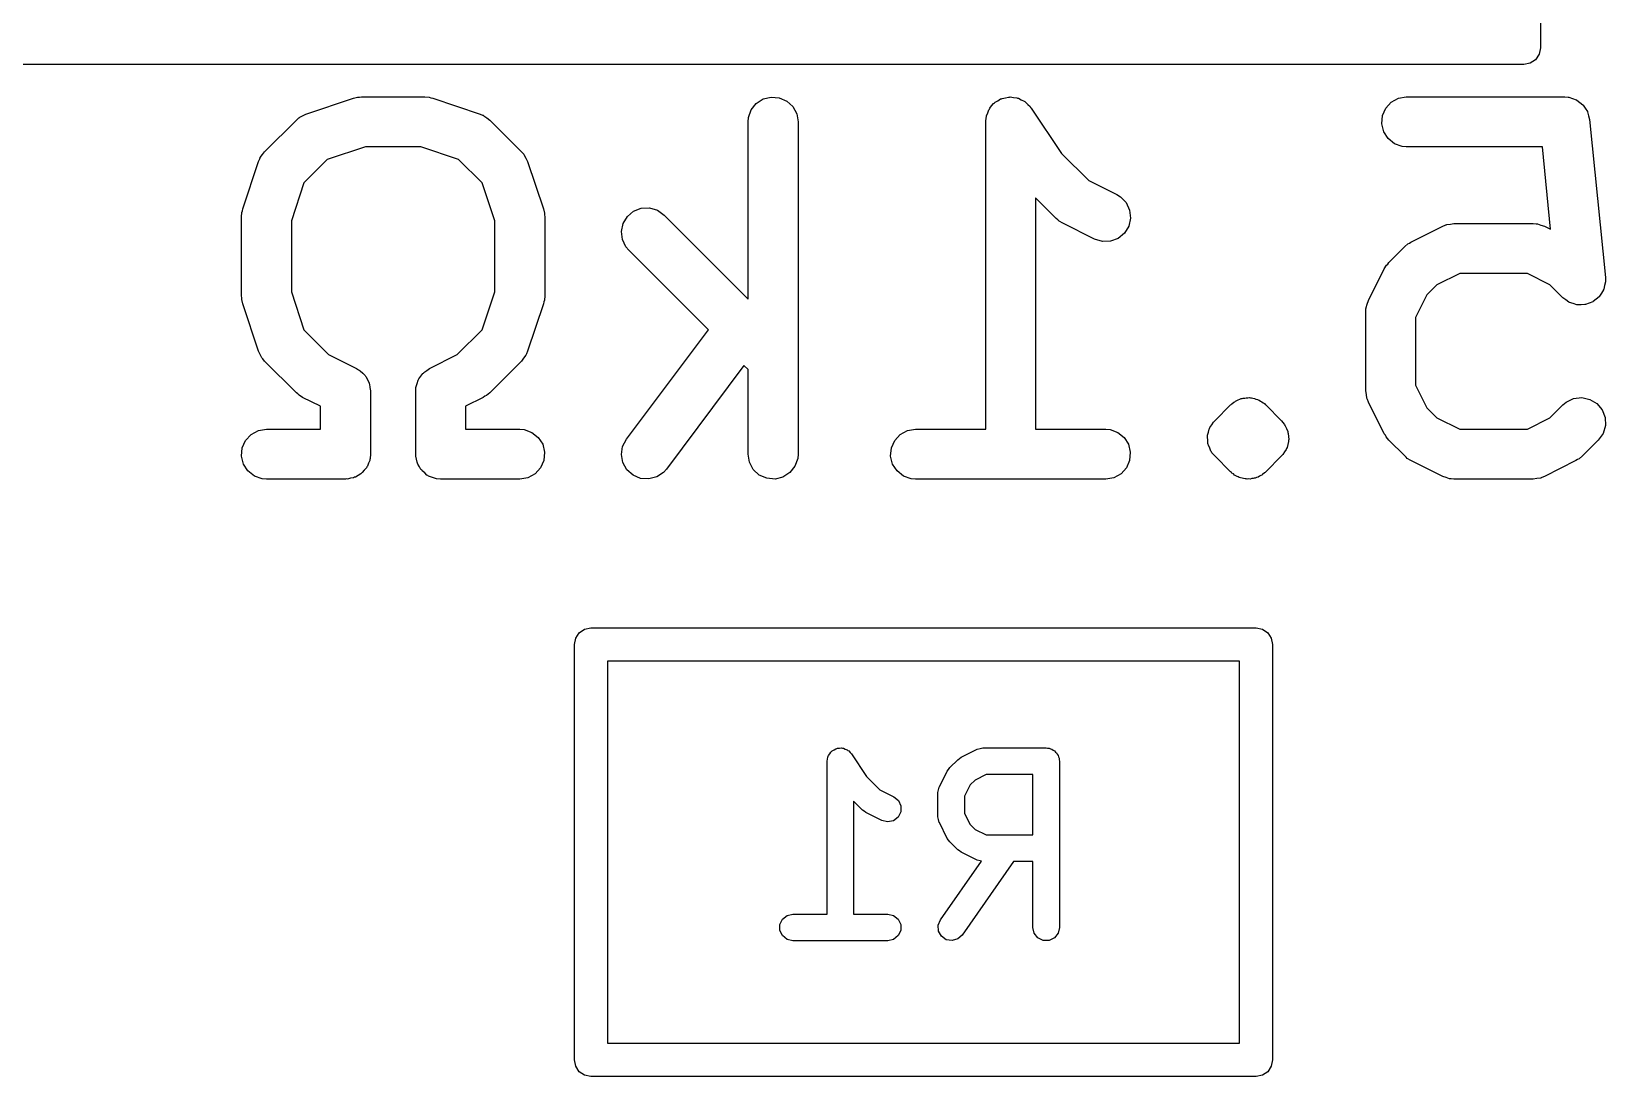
# Model space of a CAD drawing. Extents: x 112 to 157.4, y -89.4 to -52.4.
# Drawn here: x 151.608 to 156.341, y -64.875 to -61.73 of the extents above; entities that cross this region are included whole.
import ezdxf

# ---------------------------------------------------------------- set-up
doc = ezdxf.new("R2010")
doc.units = 0
doc.layers.add('BLACK', color=7, linetype='CONTINUOUS')

msp = doc.modelspace()

# ---------------------------------------------------------------- linework, layer by layer
at = {"layer": 'BLACK', "linetype": 'CONTINUOUS'}
for p, q in [((156.145, -54.46), (156.145, -61.78)), ((156.13, -61.8154), (156.114, -61.8262)), ((156.141, -61.7991), (156.13, -61.8154)), ((156.145, -61.78), (156.141, -61.7991)), ((156.095, -61.83), (147.155, -61.83)), ((156.114, -61.8262), (156.095, -61.83)), ((152.433, -61.9788), (152.576, -61.9312)), ((152.576, -61.9312), (152.588, -61.9282)), ((152.588, -61.9282), (152.594, -61.9283)), ((152.594, -61.9283), (152.6, -61.9274)), ((152.6, -61.9274), (152.79, -61.9274)), ((152.79, -61.9274), (152.803, -61.9285)), ((152.803, -61.9285), (152.808, -61.9304)), ((152.808, -61.9304), (152.814, -61.9312)), ((152.814, -61.9312), (152.957, -61.9788)), ((153.772, -61.9662), (153.787, -61.9469)), ((153.787, -61.9469), (153.808, -61.9335)), ((153.808, -61.9335), (153.832, -61.9276)), ((153.832, -61.9276), (153.856, -61.9297)), ((153.856, -61.9297), (153.879, -61.9397)), ((153.879, -61.9397), (153.897, -61.9564)), ((153.897, -61.9564), (153.909, -61.9781)), ((154.489, -61.9616), (154.495, -61.9545)), ((154.495, -61.9545), (154.501, -61.9469)), ((154.501, -61.9469), (154.504, -61.9454)), ((154.504, -61.9454), (154.506, -61.9434)), ((154.506, -61.9434), (154.514, -61.9388)), ((154.514, -61.9388), (154.522, -61.9335)), ((154.522, -61.9335), (154.525, -61.9329)), ((154.525, -61.9329), (154.527, -61.9316)), ((154.527, -61.9316), (154.537, -61.9299)), ((154.537, -61.9299), (154.546, -61.9276)), ((154.546, -61.9276), (154.549, -61.9278)), ((154.549, -61.9278), (154.551, -61.9274)), ((154.551, -61.9274), (154.561, -61.9289)), ((154.561, -61.9289), (154.571, -61.9297)), ((154.571, -61.9297), (154.573, -61.9308)), ((154.573, -61.9308), (154.576, -61.9313)), ((154.576, -61.9313), (154.584, -61.9358)), ((154.584, -61.9358), (154.593, -61.9397)), ((154.593, -61.9397), (154.595, -61.9415)), ((154.595, -61.9415), (154.597, -61.9428)), ((154.597, -61.9428), (154.604, -61.9498)), ((154.604, -61.9498), (154.611, -61.9564)), ((154.611, -61.9564), (154.612, -61.9588)), ((154.612, -61.9588), (154.614, -61.9608)), ((154.614, -61.9608), (154.705, -62.0975)), ((155.67, -61.9837), (155.68, -61.9612)), ((155.68, -61.9612), (155.696, -61.9431)), ((155.696, -61.9431), (155.718, -61.9314)), ((155.718, -61.9314), (155.742, -61.9274)), ((155.742, -61.9274), (156.219, -61.9274)), ((156.219, -61.9274), (156.229, -61.9283)), ((156.229, -61.9283), (156.23, -61.9282)), ((156.23, -61.9282), (156.23, -61.9284)), ((156.23, -61.9284), (156.231, -61.9285)), ((156.231, -61.9285), (156.242, -61.9323)), ((156.242, -61.9323), (156.253, -61.9359)), ((156.253, -61.9359), (156.254, -61.9364)), ((156.254, -61.9364), (156.255, -61.9367)), ((156.255, -61.9367), (156.264, -61.9438)), ((156.264, -61.9438), (156.273, -61.9507)), ((156.273, -61.9507), (156.273, -61.9514)), ((156.273, -61.9514), (156.274, -61.9519)), ((156.274, -61.9519), (156.28, -61.9616)), ((152.308, -62.0922), (152.404, -61.997)), ((152.404, -61.997), (152.41, -61.9916)), ((152.41, -61.9916), (152.411, -61.9904)), ((152.411, -61.9904), (152.412, -61.9899)), ((152.412, -61.9899), (152.414, -61.9886)), ((152.414, -61.9886), (152.423, -61.9839)), ((152.423, -61.9839), (152.433, -61.9788)), ((152.957, -61.9788), (152.964, -61.9822)), ((152.964, -61.9822), (152.966, -61.9826)), ((152.966, -61.9826), (152.967, -61.9832)), ((152.967, -61.9832), (152.968, -61.984)), ((152.968, -61.984), (152.977, -61.9907)), ((152.977, -61.9907), (152.986, -61.997)), ((152.986, -61.997), (153.081, -62.0922)), ((153.763, -62.0024), (153.764, -61.9895)), ((153.763, -62.5356), (153.763, -62.0024)), ((153.764, -61.9895), (153.772, -61.9662)), ((153.909, -61.9781), (153.913, -62.0024)), ((153.913, -62.0024), (153.913, -63.0024)), ((154.477, -62.0024), (154.478, -61.9895)), ((154.477, -62.9274), (154.477, -62.0024)), ((154.478, -61.9895), (154.479, -61.9869)), ((154.479, -61.9842), (154.483, -61.9754)), ((154.479, -61.9869), (154.479, -61.9842)), ((154.483, -61.9754), (154.486, -61.9662)), ((154.486, -61.9662), (154.488, -61.9641)), ((154.488, -61.9641), (154.489, -61.9616)), ((155.668, -62.0083), (155.67, -61.9837)), ((155.674, -62.0322), (155.668, -62.0083)), ((156.28, -61.9616), (156.287, -61.9711)), ((156.287, -61.9711), (156.287, -61.9719)), ((156.287, -61.9719), (156.287, -61.9726)), ((156.287, -61.9726), (156.29, -61.9838)), ((156.29, -61.9838), (156.293, -61.9949)), ((156.293, -61.9949), (156.341, -62.4711)), ((155.687, -62.0529), (155.674, -62.0322)), ((155.706, -62.0681), (155.687, -62.0529)), ((152.295, -62.1096), (152.302, -62.101)), ((152.302, -62.101), (152.308, -62.0922)), ((152.612, -62.0774), (152.497, -62.1156)), ((152.778, -62.0774), (152.612, -62.0774)), ((152.892, -62.1156), (152.778, -62.0774)), ((153.081, -62.0922), (153.087, -62.0986)), ((153.087, -62.0986), (153.088, -62.0998)), ((153.088, -62.0998), (153.088, -62.1006)), ((153.088, -62.1006), (153.089, -62.1021)), ((153.089, -62.1021), (153.094, -62.1119)), ((154.705, -62.0975), (154.787, -62.1788)), ((155.729, -62.0763), (155.706, -62.0681)), ((155.742, -62.0774), (155.729, -62.0763)), ((156.151, -62.0774), (155.742, -62.0774)), ((156.176, -62.3256), (156.151, -62.0774)), ((152.243, -62.2644), (152.29, -62.1215)), ((152.29, -62.1215), (152.294, -62.1138)), ((152.294, -62.1122), (152.295, -62.1115)), ((152.294, -62.1138), (152.294, -62.1122)), ((152.295, -62.1115), (152.295, -62.1096)), ((152.497, -62.1156), (152.427, -62.1858)), ((152.963, -62.1858), (152.892, -62.1156)), ((153.094, -62.1119), (153.099, -62.1215)), ((153.099, -62.1215), (153.147, -62.2644)), ((152.427, -62.1858), (152.389, -62.3003)), ((153.001, -62.3003), (152.963, -62.1858)), ((154.787, -62.1788), (154.871, -62.221)), ((154.689, -62.2935), (154.627, -62.2311)), ((154.627, -62.2311), (154.627, -62.9274)), ((154.871, -62.221), (154.882, -62.2278)), ((154.882, -62.2278), (154.899, -62.2455)), ((154.899, -62.2455), (154.91, -62.2678)), ((152.239, -62.2881), (152.24, -62.2752)), ((152.239, -62.5262), (152.239, -62.2881)), ((152.24, -62.2752), (152.242, -62.2699)), ((152.242, -62.2699), (152.243, -62.2644)), ((153.147, -62.2644), (153.15, -62.277)), ((153.15, -62.277), (153.15, -62.2826)), ((153.15, -62.2826), (153.151, -62.2881)), ((153.151, -62.2881), (153.151, -62.5262)), ((153.387, -62.3081), (153.4, -62.287)), ((153.4, -62.287), (153.418, -62.2712)), ((153.418, -62.2712), (153.441, -62.2623)), ((153.441, -62.2623), (153.466, -62.2613)), ((153.466, -62.2613), (153.49, -62.2684)), ((153.49, -62.2684), (153.51, -62.2827)), ((153.51, -62.2827), (153.763, -62.5356)), ((154.913, -62.2922), (154.907, -62.3163)), ((154.91, -62.2678), (154.913, -62.2922)), ((152.389, -62.3003), (152.389, -62.514)), ((153.001, -62.514), (153.001, -62.3003)), ((153.382, -62.3322), (153.387, -62.3081)), ((153.385, -62.3566), (153.382, -62.3322)), ((154.694, -62.2968), (154.689, -62.2935)), ((154.698, -62.3008), (154.694, -62.2968)), ((154.709, -62.3076), (154.698, -62.3008)), ((154.804, -62.3552), (154.709, -62.3076)), ((154.894, -62.3373), (154.875, -62.353)), ((154.907, -62.3163), (154.894, -62.3373)), ((155.756, -62.3639), (155.852, -62.3163)), ((155.852, -62.3163), (155.859, -62.3132)), ((155.859, -62.3132), (155.861, -62.3124)), ((155.861, -62.3124), (155.862, -62.3122)), ((155.862, -62.3122), (155.864, -62.3115)), ((155.864, -62.3115), (155.875, -62.3101)), ((155.875, -62.3101), (155.885, -62.3083)), ((155.885, -62.3083), (156.123, -62.3083)), ((156.123, -62.3083), (156.132, -62.3091)), ((156.132, -62.3091), (156.133, -62.309)), ((156.133, -62.309), (156.134, -62.3093)), ((156.134, -62.3093), (156.136, -62.3094)), ((156.136, -62.3094), (156.146, -62.3131)), ((156.146, -62.3131), (156.157, -62.3163)), ((156.157, -62.3163), (156.176, -62.3256)), ((153.395, -62.3788), (153.385, -62.3566)), ((153.404, -62.3887), (153.395, -62.3788)), ((154.828, -62.3624), (154.804, -62.3552)), ((154.852, -62.3617), (154.828, -62.3624)), ((154.875, -62.353), (154.852, -62.3617)), ((155.689, -62.4255), (155.737, -62.3779)), ((155.737, -62.3779), (155.747, -62.3696)), ((155.747, -62.3696), (155.752, -62.3672)), ((155.752, -62.3672), (155.756, -62.3639)), ((153.643, -62.6285), (153.404, -62.3887)), ((155.675, -62.445), (155.682, -62.434)), ((155.682, -62.434), (155.686, -62.4301)), ((155.686, -62.4301), (155.689, -62.4255)), ((155.628, -62.5403), (155.675, -62.445)), ((155.903, -62.4583), (155.834, -62.4926)), ((156.106, -62.4583), (155.903, -62.4583)), ((156.174, -62.4926), (156.106, -62.4583)), ((156.341, -62.4711), (156.341, -62.4807)), ((156.341, -62.4807), (156.341, -62.4821)), ((156.341, -62.4821), (156.341, -62.4827)), ((152.24, -62.5317), (152.239, -62.5262)), ((152.389, -62.514), (152.427, -62.6285)), ((152.963, -62.6285), (153.001, -62.514)), ((153.151, -62.5262), (153.15, -62.5391)), ((155.804, -62.523), (155.77, -62.5915)), ((155.834, -62.4926), (155.804, -62.523)), ((156.213, -62.5316), (156.174, -62.4926)), ((156.322, -62.5287), (156.313, -62.5358)), ((156.323, -62.5273), (156.322, -62.5279)), ((156.322, -62.5279), (156.322, -62.5287)), ((156.329, -62.5176), (156.323, -62.5273)), ((156.335, -62.508), (156.329, -62.5176)), ((156.336, -62.5062), (156.335, -62.507)), ((156.335, -62.507), (156.335, -62.508)), ((156.338, -62.4951), (156.336, -62.5062)), ((156.341, -62.484), (156.338, -62.4951)), ((156.341, -62.4827), (156.341, -62.484)), ((152.24, -62.5373), (152.24, -62.5317)), ((152.243, -62.5499), (152.24, -62.5373)), ((152.29, -62.6928), (152.243, -62.5499)), ((153.147, -62.5499), (153.099, -62.6928)), ((153.148, -62.5444), (153.147, -62.5499)), ((153.15, -62.5391), (153.148, -62.5444)), ((155.62, -62.5638), (155.621, -62.5629)), ((155.62, -62.5655), (155.62, -62.5638)), ((155.62, -62.5738), (155.62, -62.5655)), ((155.62, -62.8119), (155.62, -62.5738)), ((155.621, -62.5609), (155.624, -62.5507)), ((155.621, -62.5629), (155.621, -62.5609)), ((155.624, -62.5507), (155.628, -62.5403)), ((156.222, -62.5382), (156.213, -62.5316)), ((156.231, -62.545), (156.222, -62.5382)), ((156.232, -62.5454), (156.231, -62.545)), ((156.233, -62.5459), (156.232, -62.5454)), ((156.244, -62.5492), (156.233, -62.5459)), ((156.255, -62.5527), (156.244, -62.5492)), ((156.256, -62.5527), (156.255, -62.5527)), ((156.257, -62.553), (156.256, -62.5527)), ((156.268, -62.5525), (156.257, -62.553)), ((156.279, -62.5524), (156.268, -62.5525)), ((156.28, -62.5521), (156.279, -62.5524)), ((156.281, -62.552), (156.28, -62.5521)), ((156.292, -62.5479), (156.281, -62.552)), ((156.303, -62.5441), (156.292, -62.5479)), ((156.304, -62.5431), (156.303, -62.5435)), ((156.303, -62.5435), (156.303, -62.5441)), ((156.313, -62.5358), (156.304, -62.5431)), ((155.77, -62.5915), (155.77, -62.7942)), ((152.427, -62.6285), (152.501, -62.7026)), ((152.888, -62.7026), (152.963, -62.6285)), ((153.397, -62.9574), (153.643, -62.6285)), ((152.295, -62.7024), (152.29, -62.6928)), ((152.3, -62.7122), (152.295, -62.7024)), ((152.301, -62.7137), (152.3, -62.7122)), ((152.302, -62.7145), (152.301, -62.7137)), ((152.303, -62.7157), (152.302, -62.7145)), ((152.308, -62.7221), (152.303, -62.7157)), ((152.501, -62.7026), (152.585, -62.7448)), ((152.804, -62.7448), (152.888, -62.7026)), ((153.087, -62.7132), (153.081, -62.7221)), ((153.094, -62.7046), (153.087, -62.7132)), ((153.095, -62.7028), (153.094, -62.7046)), ((153.096, -62.7004), (153.095, -62.702)), ((153.095, -62.702), (153.095, -62.7028)), ((153.099, -62.6928), (153.096, -62.7004)), ((152.404, -62.8173), (152.308, -62.7221)), ((152.585, -62.7448), (152.591, -62.7485)), ((152.591, -62.7485), (152.593, -62.7492)), ((152.593, -62.7492), (152.594, -62.7501)), ((152.594, -62.7501), (152.596, -62.7516)), ((152.596, -62.7516), (152.604, -62.759)), ((152.604, -62.759), (152.611, -62.7659)), ((152.611, -62.7659), (152.612, -62.7678)), ((152.778, -62.7677), (152.784, -62.7593)), ((152.784, -62.7593), (152.786, -62.7581)), ((152.786, -62.7581), (152.787, -62.7564)), ((152.787, -62.7564), (152.796, -62.7509)), ((152.796, -62.7509), (152.804, -62.7448)), ((153.081, -62.7221), (152.986, -62.8173)), ((153.75, -62.7356), (153.517, -63.0474)), ((153.763, -62.7477), (153.75, -62.7356)), ((153.763, -63.0024), (153.763, -62.7477)), ((152.612, -62.7678), (152.614, -62.7693)), ((152.614, -62.7693), (152.618, -62.7786)), ((152.618, -62.7786), (152.623, -62.7876)), ((152.623, -62.7876), (152.623, -62.7897)), ((152.623, -62.7897), (152.624, -62.7916)), ((152.624, -62.7916), (152.625, -62.8018)), ((152.625, -62.8018), (152.627, -62.8119)), ((152.627, -62.8119), (152.627, -63.0024)), ((152.763, -62.8019), (152.764, -62.799)), ((152.763, -62.8031), (152.763, -62.8019)), ((152.763, -62.8049), (152.763, -62.8031)), ((152.763, -62.8119), (152.763, -62.8049)), ((152.763, -63.0024), (152.763, -62.8119)), ((152.764, -62.799), (152.767, -62.7893)), ((152.767, -62.7893), (152.77, -62.7795)), ((152.77, -62.7795), (152.771, -62.7777)), ((152.771, -62.7777), (152.772, -62.7758)), ((152.772, -62.7758), (152.778, -62.7677)), ((155.622, -62.8226), (155.62, -62.8119)), ((155.77, -62.7942), (155.804, -62.8627)), ((152.408, -62.8206), (152.404, -62.8173)), ((152.412, -62.8246), (152.408, -62.8206)), ((152.423, -62.8314), (152.412, -62.8246)), ((152.477, -62.8583), (152.423, -62.8314)), ((152.477, -62.9274), (152.477, -62.8583)), ((152.966, -62.8314), (152.913, -62.8583)), ((152.913, -62.8583), (152.913, -62.9274)), ((152.971, -62.8281), (152.966, -62.8314)), ((152.976, -62.8256), (152.971, -62.8281)), ((152.986, -62.8173), (152.976, -62.8256)), ((155.166, -62.9017), (155.213, -62.8541)), ((155.213, -62.8541), (155.215, -62.8525)), ((155.215, -62.8525), (155.216, -62.8517)), ((155.216, -62.8517), (155.217, -62.8507)), ((155.217, -62.8507), (155.223, -62.8458)), ((155.223, -62.8458), (155.226, -62.8445)), ((155.226, -62.8445), (155.228, -62.8426)), ((155.228, -62.8426), (155.232, -62.8409)), ((155.232, -62.8409), (155.236, -62.8383)), ((155.236, -62.8383), (155.241, -62.8372)), ((155.241, -62.8372), (155.245, -62.8351)), ((155.245, -62.8351), (155.248, -62.8348)), ((155.248, -62.8348), (155.251, -62.8337)), ((155.251, -62.8337), (155.256, -62.8335)), ((155.256, -62.8335), (155.26, -62.8324)), ((155.26, -62.8324), (155.265, -62.8328)), ((155.265, -62.8328), (155.27, -62.8322)), ((155.27, -62.8322), (155.273, -62.8329)), ((155.273, -62.8329), (155.276, -62.8327)), ((155.276, -62.8327), (155.28, -62.8341)), ((155.28, -62.8341), (155.285, -62.8345)), ((155.285, -62.8345), (155.289, -62.8364)), ((155.289, -62.8364), (155.294, -62.8374)), ((155.294, -62.8374), (155.296, -62.8389)), ((155.296, -62.8389), (155.299, -62.8398)), ((155.299, -62.8398), (155.303, -62.8425)), ((155.303, -62.8425), (155.307, -62.8445)), ((155.307, -62.8445), (155.311, -62.8477)), ((155.311, -62.8477), (155.315, -62.8501)), ((155.315, -62.8501), (155.317, -62.8524)), ((155.317, -62.8524), (155.319, -62.8541)), ((155.319, -62.8541), (155.367, -62.9017)), ((155.623, -62.8334), (155.622, -62.8226)), ((155.624, -62.8353), (155.623, -62.8334)), ((155.624, -62.8362), (155.624, -62.8353)), ((155.625, -62.8377), (155.624, -62.8362)), ((155.628, -62.8454), (155.625, -62.8377)), ((155.675, -62.9407), (155.628, -62.8454)), ((156.174, -62.8931), (156.213, -62.8541)), ((156.213, -62.8541), (156.223, -62.8458)), ((156.223, -62.8458), (156.245, -62.8351)), ((156.245, -62.8351), (156.27, -62.8322)), ((156.27, -62.8322), (156.294, -62.8374)), ((156.294, -62.8374), (156.315, -62.8501)), ((156.315, -62.8501), (156.331, -62.869)), ((155.157, -62.9141), (155.162, -62.9061)), ((155.162, -62.9061), (155.164, -62.9041)), ((155.164, -62.9041), (155.166, -62.9017)), ((155.367, -62.9017), (155.375, -62.9116)), ((155.804, -62.8627), (155.834, -62.8931)), ((155.834, -62.8931), (155.903, -62.9274)), ((156.106, -62.9274), (156.174, -62.8931)), ((156.331, -62.869), (156.34, -62.8919)), ((156.34, -62.8919), (156.341, -62.9165)), ((152.251, -62.9612), (152.268, -62.9431)), ((152.268, -62.9431), (152.29, -62.9314)), ((152.29, -62.9314), (152.314, -62.9274)), ((152.314, -62.9274), (152.477, -62.9274)), ((152.913, -62.9274), (153.076, -62.9274)), ((153.076, -62.9274), (153.089, -62.9285)), ((153.089, -62.9285), (153.112, -62.9367)), ((153.112, -62.9367), (153.131, -62.9519)), ((153.131, -62.9519), (153.145, -62.9726)), ((154.204, -62.9612), (154.22, -62.9431)), ((154.22, -62.9431), (154.242, -62.9314)), ((154.242, -62.9314), (154.266, -62.9274)), ((154.266, -62.9274), (154.477, -62.9274)), ((154.627, -62.9274), (154.838, -62.9274)), ((154.838, -62.9274), (154.851, -62.9285)), ((154.851, -62.9285), (154.874, -62.9367)), ((154.874, -62.9367), (154.893, -62.9519)), ((154.893, -62.9519), (154.906, -62.9726)), ((155.144, -62.9454), (155.147, -62.9363)), ((155.144, -62.9483), (155.144, -62.9454)), ((155.144, -62.9512), (155.144, -62.9483)), ((155.145, -62.9606), (155.144, -62.9512)), ((155.147, -62.9363), (155.149, -62.9272)), ((155.149, -62.9272), (155.15, -62.9246)), ((155.15, -62.9246), (155.151, -62.9218)), ((155.151, -62.9218), (155.157, -62.9141)), ((155.375, -62.9116), (155.376, -62.9143)), ((155.376, -62.9143), (155.378, -62.9166)), ((155.378, -62.9166), (155.382, -62.9254)), ((155.382, -62.9254), (155.386, -62.9338)), ((155.386, -62.9338), (155.386, -62.9368)), ((155.386, -62.9368), (155.387, -62.9396)), ((155.387, -62.9396), (155.388, -62.949)), ((155.388, -62.949), (155.389, -62.9583)), ((155.679, -62.9452), (155.675, -62.9407)), ((155.681, -62.9503), (155.679, -62.9452)), ((155.689, -62.9602), (155.681, -62.9503)), ((155.903, -62.9274), (156.106, -62.9274)), ((156.334, -62.9401), (156.319, -62.9602)), ((156.341, -62.9165), (156.334, -62.9401)), ((152.239, -63.0083), (152.241, -62.9837)), ((152.241, -62.9837), (152.251, -62.9612)), ((152.627, -63.0024), (152.626, -63.0153)), ((152.763, -63.0053), (152.763, -63.0024)), ((153.145, -62.9726), (153.15, -62.9965)), ((153.15, -62.9965), (153.148, -63.021)), ((153.382, -63.0036), (153.385, -62.9792)), ((153.385, -62.9792), (153.397, -62.9574)), ((153.767, -63.0267), (153.763, -63.0024)), ((153.913, -63.0024), (153.912, -63.0153)), ((154.191, -63.0083), (154.194, -62.9837)), ((154.194, -62.9837), (154.204, -62.9612)), ((154.906, -62.9726), (154.912, -62.9965)), ((154.912, -62.9965), (154.91, -63.021)), ((155.145, -62.97), (155.145, -62.9606)), ((155.146, -62.9727), (155.145, -62.97)), ((155.147, -62.9757), (155.146, -62.9727)), ((155.151, -62.9842), (155.147, -62.9757)), ((155.154, -62.9929), (155.151, -62.9842)), ((155.156, -62.9952), (155.154, -62.9929)), ((155.157, -62.9979), (155.156, -62.9952)), ((155.166, -63.0078), (155.157, -62.9979)), ((155.376, -62.9954), (155.371, -63.0035)), ((155.381, -62.9878), (155.376, -62.9954)), ((155.382, -62.9849), (155.381, -62.9878)), ((155.384, -62.9824), (155.382, -62.9849)), ((155.386, -62.9732), (155.384, -62.9824)), ((155.388, -62.9642), (155.386, -62.9732)), ((155.389, -62.9583), (155.388, -62.9612)), ((155.388, -62.9612), (155.388, -62.9642)), ((155.737, -63.0078), (155.689, -62.9602)), ((156.319, -62.9602), (156.272, -63.0078)), ((152.245, -63.0322), (152.239, -63.0083)), ((152.258, -63.0529), (152.245, -63.0322)), ((152.615, -63.0436), (152.608, -63.0505)), ((152.616, -63.0408), (152.615, -63.0436)), ((152.618, -63.0385), (152.616, -63.0408)), ((152.621, -63.0296), (152.618, -63.0385)), ((152.625, -63.021), (152.621, -63.0296)), ((152.626, -63.0153), (152.625, -63.0181)), ((152.625, -63.0181), (152.625, -63.021)), ((152.763, -63.0083), (152.763, -63.0053)), ((152.765, -63.0174), (152.763, -63.0083)), ((152.767, -63.0267), (152.765, -63.0174)), ((152.768, -63.0293), (152.767, -63.0267)), ((152.769, -63.0322), (152.768, -63.0293)), ((152.774, -63.0401), (152.769, -63.0322)), ((152.778, -63.0483), (152.774, -63.0401)), ((152.781, -63.0504), (152.778, -63.0483)), ((153.138, -63.0436), (153.122, -63.0616)), ((153.148, -63.021), (153.138, -63.0436)), ((153.386, -63.0278), (153.382, -63.0036)), ((153.398, -63.0493), (153.386, -63.0278)), ((153.417, -63.0657), (153.398, -63.0493)), ((153.517, -63.0474), (153.508, -63.057)), ((153.778, -63.0483), (153.767, -63.0267)), ((153.796, -63.0651), (153.778, -63.0483)), ((153.903, -63.0385), (153.888, -63.0579)), ((153.912, -63.0153), (153.903, -63.0385)), ((154.197, -63.0322), (154.191, -63.0083)), ((154.211, -63.0529), (154.197, -63.0322)), ((154.9, -63.0436), (154.884, -63.0616)), ((154.91, -63.021), (154.9, -63.0436)), ((155.213, -63.0554), (155.166, -63.0078)), ((155.367, -63.0078), (155.319, -63.0554)), ((155.369, -63.0054), (155.367, -63.0078)), ((155.371, -63.0035), (155.369, -63.0054)), ((155.742, -63.0111), (155.737, -63.0078)), ((155.745, -63.0151), (155.742, -63.0111)), ((155.756, -63.0218), (155.745, -63.0151)), ((155.852, -63.0695), (155.756, -63.0218)), ((156.252, -63.0218), (156.157, -63.0695)), ((156.257, -63.0185), (156.252, -63.0218)), ((156.262, -63.0161), (156.257, -63.0185)), ((156.272, -63.0078), (156.262, -63.0161)), ((152.278, -63.0681), (152.258, -63.0529)), ((152.301, -63.0763), (152.278, -63.0681)), ((152.314, -63.0774), (152.301, -63.0763)), ((152.552, -63.0774), (152.314, -63.0774)), ((152.555, -63.0769), (152.552, -63.0774)), ((152.558, -63.0771), (152.555, -63.0769)), ((152.567, -63.0749), (152.558, -63.0771)), ((152.576, -63.0733), (152.567, -63.0749)), ((152.579, -63.0719), (152.576, -63.0733)), ((152.582, -63.0712), (152.579, -63.0719)), ((152.59, -63.0661), (152.582, -63.0712)), ((152.598, -63.0616), (152.59, -63.0661)), ((152.6, -63.0595), (152.598, -63.0616)), ((152.602, -63.0579), (152.6, -63.0595)), ((152.608, -63.0505), (152.602, -63.0579)), ((152.782, -63.0529), (152.781, -63.0504)), ((152.79, -63.0587), (152.782, -63.0529)), ((152.796, -63.0651), (152.79, -63.0587)), ((152.799, -63.0663), (152.796, -63.0651)), ((152.801, -63.0681), (152.799, -63.0663)), ((152.81, -63.0712), (152.801, -63.0681)), ((152.819, -63.075), (152.81, -63.0712)), ((152.822, -63.0753), (152.819, -63.075)), ((152.825, -63.0763), (152.822, -63.0753)), ((152.838, -63.0774), (152.825, -63.0763)), ((153.076, -63.0774), (152.838, -63.0774)), ((153.1, -63.0733), (153.076, -63.0774)), ((153.122, -63.0616), (153.1, -63.0733)), ((153.439, -63.0753), (153.417, -63.0657)), ((153.464, -63.077), (153.439, -63.0753)), ((153.488, -63.0707), (153.464, -63.077)), ((153.508, -63.057), (153.488, -63.0707)), ((153.819, -63.075), (153.796, -63.0651)), ((153.844, -63.0771), (153.819, -63.075)), ((153.867, -63.0712), (153.844, -63.0771)), ((153.888, -63.0579), (153.867, -63.0712)), ((154.23, -63.0681), (154.211, -63.0529)), ((154.253, -63.0763), (154.23, -63.0681)), ((154.266, -63.0774), (154.253, -63.0763)), ((154.838, -63.0774), (154.266, -63.0774)), ((154.862, -63.0733), (154.838, -63.0774)), ((154.884, -63.0616), (154.862, -63.0733)), ((155.216, -63.0571), (155.213, -63.0554)), ((155.217, -63.0594), (155.216, -63.0571)), ((155.222, -63.0619), (155.217, -63.0594)), ((155.225, -63.0651), (155.222, -63.0619)), ((155.229, -63.067), (155.225, -63.0651)), ((155.233, -63.0697), (155.229, -63.067)), ((155.236, -63.0706), (155.233, -63.0697)), ((155.239, -63.0721), (155.236, -63.0706)), ((155.243, -63.0731), (155.239, -63.0721)), ((155.248, -63.075), (155.243, -63.0731)), ((155.252, -63.0754), (155.248, -63.075)), ((155.257, -63.0768), (155.252, -63.0754)), ((155.26, -63.0767), (155.257, -63.0768)), ((155.263, -63.0773), (155.26, -63.0767)), ((155.267, -63.0767), (155.263, -63.0773)), ((155.272, -63.0771), (155.267, -63.0767)), ((155.277, -63.076), (155.272, -63.0771)), ((155.281, -63.0758), (155.277, -63.076)), ((155.284, -63.0748), (155.281, -63.0758)), ((155.287, -63.0744), (155.284, -63.0748)), ((155.291, -63.0724), (155.287, -63.0744)), ((155.296, -63.0712), (155.291, -63.0724)), ((155.3, -63.0686), (155.296, -63.0712)), ((155.304, -63.0669), (155.3, -63.0686)), ((155.307, -63.065), (155.304, -63.0669)), ((155.309, -63.0637), (155.307, -63.065)), ((155.315, -63.0588), (155.309, -63.0637)), ((155.317, -63.0579), (155.315, -63.0588)), ((155.319, -63.0554), (155.317, -63.057)), ((155.317, -63.057), (155.317, -63.0579)), ((155.862, -63.0727), (155.852, -63.0695)), ((155.872, -63.0763), (155.862, -63.0727)), ((155.874, -63.0764), (155.872, -63.0763)), ((155.875, -63.0767), (155.874, -63.0764)), ((155.877, -63.0767), (155.875, -63.0767)), ((155.885, -63.0774), (155.877, -63.0767)), ((156.123, -63.0774), (155.885, -63.0774)), ((156.134, -63.0756), (156.123, -63.0774)), ((156.145, -63.0742), (156.134, -63.0756)), ((156.147, -63.0735), (156.145, -63.0742)), ((156.148, -63.0733), (156.147, -63.0735)), ((156.149, -63.0725), (156.148, -63.0733)), ((156.157, -63.0695), (156.149, -63.0725)), ((153.24, -63.575), (153.244, -63.5559)), ((153.244, -63.5559), (153.255, -63.5396)), ((153.255, -63.5396), (153.271, -63.5288)), ((153.271, -63.5288), (153.29, -63.525)), ((153.29, -63.525), (155.29, -63.525)), ((155.29, -63.525), (155.309, -63.5288)), ((155.309, -63.5288), (155.325, -63.5396)), ((155.325, -63.5396), (155.336, -63.5559)), ((155.336, -63.5559), (155.34, -63.575)), ((153.24, -64.825), (153.24, -63.575)), ((155.34, -63.575), (155.34, -64.825)), ((153.34, -63.625), (153.34, -64.775)), ((155.24, -63.625), (153.34, -63.625)), ((155.24, -64.775), (155.24, -63.625)), ((154.008, -63.904), (154.011, -63.8987)), ((154.011, -63.8987), (154.013, -63.8971)), ((154.013, -63.8971), (154.015, -63.8949)), ((154.015, -63.8949), (154.021, -63.8922)), ((154.021, -63.8922), (154.026, -63.8888)), ((154.026, -63.8888), (154.029, -63.8884)), ((154.029, -63.8884), (154.031, -63.8872)), ((154.031, -63.8872), (154.037, -63.8872)), ((154.037, -63.8872), (154.043, -63.8863)), ((154.043, -63.8863), (154.046, -63.8872)), ((154.046, -63.8872), (154.049, -63.8872)), ((154.049, -63.8872), (154.054, -63.8899)), ((154.054, -63.8899), (154.06, -63.8918)), ((154.06, -63.8918), (154.062, -63.8937)), ((154.062, -63.8937), (154.065, -63.8949)), ((154.065, -63.8949), (154.069, -63.8998)), ((154.069, -63.8998), (154.073, -63.904)), ((154.403, -63.9142), (154.451, -63.8904)), ((154.451, -63.8901), (154.46, -63.8882)), ((154.451, -63.8903), (154.451, -63.8901)), ((154.451, -63.8904), (154.451, -63.8903)), ((154.46, -63.8882), (154.468, -63.8862)), ((154.468, -63.8862), (154.468, -63.8863)), ((154.468, -63.8863), (154.469, -63.8862)), ((154.469, -63.8862), (154.659, -63.8862)), ((154.659, -63.8862), (154.663, -63.8872)), ((154.663, -63.8872), (154.668, -63.8872)), ((154.668, -63.8872), (154.672, -63.8892)), ((154.672, -63.8892), (154.676, -63.8902)), ((154.676, -63.8902), (154.68, -63.893)), ((154.68, -63.893), (154.684, -63.8949)), ((154.684, -63.8949), (154.687, -63.8985)), ((154.687, -63.8985), (154.69, -63.9013)), ((154.69, -63.9013), (154.692, -63.9053)), ((154, -63.9261), (154.001, -63.9201)), ((154, -64.3862), (154, -63.9261)), ((154.001, -63.9201), (154.002, -63.914)), ((154.002, -63.914), (154.003, -63.9115)), ((154.003, -63.9115), (154.004, -63.9088)), ((154.004, -63.9088), (154.008, -63.904)), ((154.073, -63.904), (154.119, -63.9721)), ((154.365, -63.9509), (154.369, -63.9455)), ((154.369, -63.9455), (154.393, -63.9217)), ((154.393, -63.9217), (154.398, -63.9183)), ((154.398, -63.9183), (154.403, -63.9142)), ((154.692, -63.9053), (154.695, -63.9088)), ((154.695, -63.9088), (154.696, -63.9133)), ((154.696, -63.9133), (154.698, -63.9173)), ((154.698, -63.9173), (154.698, -63.9218)), ((154.698, -63.9218), (154.699, -63.9262)), ((154.699, -63.9262), (154.699, -64.4263)), ((154.119, -63.9721), (154.159, -64.0124)), ((154.338, -64.0035), (154.361, -63.9559)), ((154.361, -63.9559), (154.365, -63.9509)), ((154.445, -63.9829), (154.43, -63.9975)), ((154.478, -63.9662), (154.445, -63.9829)), ((154.619, -63.9662), (154.478, -63.9662)), ((154.619, -64.1481), (154.619, -63.9662)), ((154.159, -64.0124), (154.201, -64.0333)), ((154.201, -64.0333), (154.215, -64.0446)), ((154.333, -64.0208), (154.335, -64.0125)), ((154.333, -64.0211), (154.333, -64.0208)), ((154.333, -64.0214), (154.333, -64.0211)), ((154.333, -64.0929), (154.333, -64.0214)), ((154.335, -64.0125), (154.337, -64.004)), ((154.337, -64.0038), (154.338, -64.0035)), ((154.337, -64.004), (154.337, -64.0038)), ((154.43, -63.9975), (154.413, -64.0309)), ((154.413, -64.0309), (154.413, -64.0834)), ((154.107, -64.0735), (154.08, -64.0466)), ((154.08, -64.0466), (154.08, -64.3862)), ((154.112, -64.0769), (154.107, -64.0735)), ((154.117, -64.081), (154.112, -64.0769)), ((154.165, -64.1048), (154.117, -64.081)), ((154.222, -64.0786), (154.214, -64.0945)), ((154.215, -64.0446), (154.222, -64.0608)), ((154.222, -64.0608), (154.222, -64.0786)), ((154.413, -64.0834), (154.43, -64.1168)), ((154.182, -64.109), (154.165, -64.1048)), ((154.2, -64.1053), (154.182, -64.109)), ((154.214, -64.0945), (154.2, -64.1053)), ((154.333, -64.0931), (154.333, -64.0929)), ((154.333, -64.0934), (154.333, -64.0931)), ((154.335, -64.1018), (154.333, -64.0934)), ((154.337, -64.1102), (154.335, -64.1018)), ((154.337, -64.1104), (154.337, -64.1102)), ((154.338, -64.1107), (154.337, -64.1104)), ((154.361, -64.1584), (154.338, -64.1107)), ((154.43, -64.1168), (154.445, -64.1314)), ((154.445, -64.1314), (154.478, -64.1481)), ((154.365, -64.1633), (154.361, -64.1584)), ((154.369, -64.1687), (154.365, -64.1633)), ((154.393, -64.1926), (154.369, -64.1687)), ((154.478, -64.1481), (154.619, -64.1481)), ((154.341, -64.4033), (154.464, -64.2271)), ((154.398, -64.196), (154.393, -64.1926)), ((154.403, -64.2), (154.398, -64.196)), ((154.451, -64.2239), (154.403, -64.2)), ((154.561, -64.2281), (154.406, -64.4492)), ((154.451, -64.2241), (154.451, -64.2239)), ((154.451, -64.2239), (154.451, -64.2239)), ((154.46, -64.226), (154.451, -64.2241)), ((154.464, -64.2271), (154.46, -64.226)), ((154.619, -64.2281), (154.561, -64.2281)), ((154.619, -64.4262), (154.619, -64.2281)), ((153.858, -64.4173), (153.866, -64.4012)), ((153.858, -64.4351), (153.858, -64.4173)), ((153.866, -64.4012), (153.88, -64.3901)), ((153.88, -64.3901), (153.897, -64.3862)), ((153.897, -64.3862), (154, -64.3862)), ((154.08, -64.3862), (154.183, -64.3862)), ((154.183, -64.3862), (154.2, -64.3902)), ((154.2, -64.3902), (154.214, -64.4013)), ((154.214, -64.4013), (154.222, -64.4173)), ((154.222, -64.4173), (154.222, -64.4351)), ((154.334, -64.4197), (154.341, -64.4033)), ((154.335, -64.4375), (154.334, -64.4197)), ((153.866, -64.4511), (153.858, -64.4351)), ((153.88, -64.4622), (153.866, -64.4511)), ((153.897, -64.4662), (153.88, -64.4622)), ((154.183, -64.4662), (153.897, -64.4662)), ((154.2, -64.4622), (154.183, -64.4662)), ((154.214, -64.4511), (154.2, -64.4622)), ((154.222, -64.4351), (154.214, -64.4511)), ((154.344, -64.453), (154.335, -64.4375)), ((154.358, -64.4632), (154.344, -64.453)), ((154.376, -64.4661), (154.358, -64.4632)), ((154.393, -64.4611), (154.376, -64.4661)), ((154.406, -64.4492), (154.393, -64.4611)), ((154.623, -64.4435), (154.619, -64.4262)), ((154.634, -64.4575), (154.623, -64.4435)), ((154.65, -64.4652), (154.634, -64.4575)), ((154.668, -64.4652), (154.65, -64.4652)), ((154.684, -64.4575), (154.668, -64.4652)), ((154.695, -64.4436), (154.684, -64.4575)), ((154.699, -64.4263), (154.695, -64.4436)), ((153.34, -64.775), (155.24, -64.775)), ((153.244, -64.8441), (153.24, -64.825)), ((153.255, -64.8604), (153.244, -64.8441)), ((155.336, -64.8441), (155.325, -64.8604)), ((155.34, -64.825), (155.336, -64.8441)), ((153.271, -64.8712), (153.255, -64.8604)), ((153.29, -64.875), (153.271, -64.8712)), ((155.29, -64.875), (153.29, -64.875)), ((155.309, -64.8712), (155.29, -64.875)), ((155.325, -64.8604), (155.309, -64.8712))]:
    msp.add_line(p, q, dxfattribs=at)

doc.saveas('drawing.dxf')
